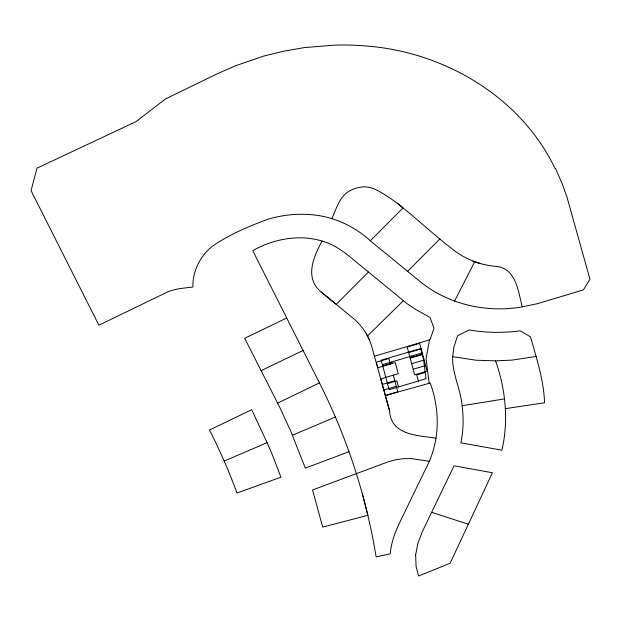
<?xml version="1.0" encoding="UTF-8"?>
<svg xmlns="http://www.w3.org/2000/svg" width="621" height="621" viewBox="0 0 621 621"><rect width="100%" height="100%" fill="white"/><g stroke="black" fill="none" stroke-linecap="round" stroke-linejoin="round"><path stroke-width="0.93" d="M452.678 356.671C452.003 371.8 459.051 385.796 461.45 400.491C463.592 414.502 463.91 428.917 460.836 442.812L501.908 450.194C508.793 420.557 505.626 389.39 495.581 360.863L476.004 360.211L452.678 356.671L453.912 347.24L457.553 335.736L469.165 329.953C486.002 332.879 503.251 333.05 520.181 330.822L530.551 336.838C536.513 358.488 543.81 380.13 544.547 402.765L505.354 408.657M429.491 339.873L426.068 358.635L429.173 383.304M331.87 218.701C336.481 208.695 339.33 196.298 349.902 190.732C354.366 188.31 359.326 186.913 364.411 186.867C374.067 186.766 381.837 193.278 389.802 197.835C412.026 213.872 431.611 233.341 453.493 249.883C465.385 259.376 480.149 264.88 495.24 266.331C516.082 267.472 518.124 291.404 522.3 306.867L537.235 303.723L583.468 289.867L589.95 279.233L566.989 197.136L562.688 184.957L555.539 168.431L555.127 168.633C520.646 96.472 443.316 51.302 364.83 45.907A249.308 220.533 -22.1 0 0 334.672 45.139L304.321 47.592L284.216 51.101L264.29 55.898L235.126 65.919L216.341 74.225L165.489 98.949L136.007 121.631L36.996 168.159L31.05 190.608L98.879 325.225L167.701 291.87A51.582 45.628 -22.1 0 1 181.231 288.431L192.898 287.011C192.432 271.377 200.133 256.093 212.227 246.351C229.025 234.684 248.315 226.502 267.465 219.407A105.112 92.979 -22.1 0 1 307.317 214.431C330.706 215.324 353.101 225.019 370.318 240.785L420.557 281.981C448.742 304.655 486.918 313.085 522.3 306.867M374.424 356.237L430.035 339.718L434.017 328.191L430.027 317.416L415.76 309.475L406.786 303.436L352.93 259.299C343.755 251.559 333.795 244.255 322.058 241.033C313.442 256.954 304.143 278.208 321.344 292.118L353.178 318.255C361.989 325.567 368.595 335.464 371.715 346.502L389.6 410.815C390.85 435.399 417.654 435.251 436.012 438.224M389.6 410.815L385.338 395.538L430.174 383.025C440.421 410.698 439.94 442.206 425.874 468.467L399.45 523.037C394.871 532.756 391.083 543.096 390.229 553.878L376.116 556.874C366.312 496.435 347.077 437.557 319.466 382.924L252.747 250.643C273.566 238.922 298.848 234.133 322.058 241.033M454.595 301.076L474.723 261.697M370.318 240.785L403.021 207.934L397.246 203.005M368.432 271.99L336.225 304.329L321.344 292.118M407.601 271.354L439.978 238.852M369.495 340.067L367.492 336.008L403.409 300.673M286.716 318.014L244.674 338.305L279.675 407.166L290.783 431.222L305.299 468.133L348.948 451.723M277.603 403.13L319.466 382.924M261.099 370.659L303.095 350.461M224.15 461.131L267.1 442.672L271.742 453.314L280.94 477.184L236.95 493.043C229.133 471.486 219.873 450.489 209.518 430.035L251.699 409.697L267.1 442.672M292.421 435.243L335.449 417.002M408.68 352.604L421.116 348.909M382.396 364.706L421.931 352.961M382.715 365.893L392.115 363.099L391.797 361.919M422.241 354.149L412.01 357.191L411.692 356.004M410.171 358.162L422.606 354.467M411.669 363.72L424.096 360.025M413.159 369.278L425.587 365.583M382.357 384.43L394.793 380.735M387.481 383.677L396.881 380.883L398.503 386.914M425.206 372.468L416.776 374.975L418.399 381.007M383.848 389.988L396.283 386.293M536.063 356.454L512.007 360.102L495.581 360.863M462.117 405.73L504.578 398.876M429.134 461.24L410.869 458.554L403.448 458.686L396.051 459.687L388.777 461.589L312.557 489.946L322.687 527.089L367.865 515.314L362.416 493.928M431.704 512.325L468.358 524.248M472.791 261.037L480.01 263.483M366.491 333.951L367.492 336.008M390.314 364.061L388.824 358.503L376.388 362.198L377.886 367.756L395.251 362.594L398.232 373.71L380.867 378.872L385.338 395.546L397.774 391.851L393.303 375.177M415.635 554.98L416.109 566.725L418.616 575.985L450.124 563.301L492.414 472.744L454.021 465.82L422.474 531.374L417.902 543.22L415.635 554.98M419.625 343.351L407.19 347.046L414.649 374.836L427.085 371.141L419.625 343.351M420.728 348.482L381.193 360.227L389.103 389.709L425.998 378.748L423.483 358.767L420.728 348.482"/></g></svg>
